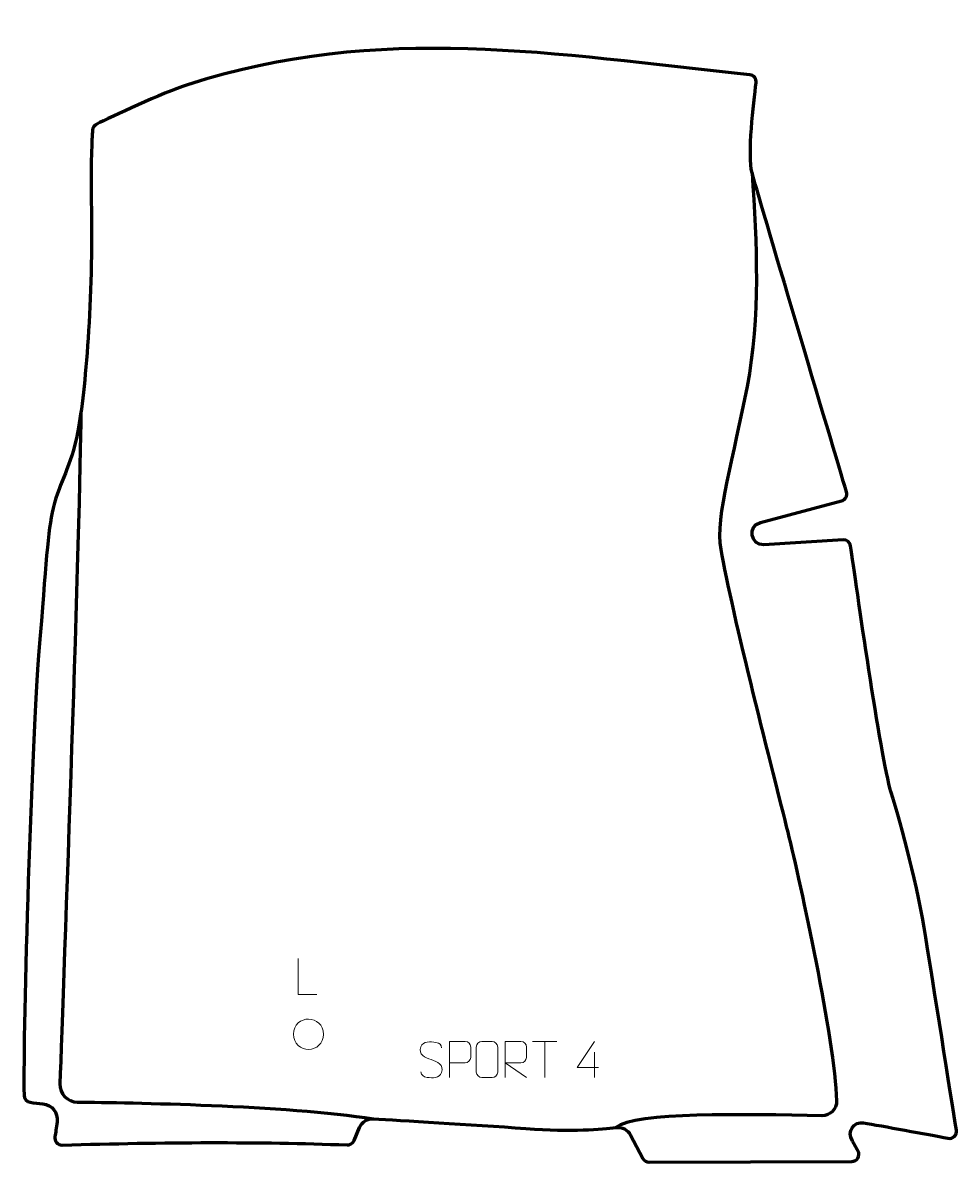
# Model space of a CAD drawing. Header units: millimetres. Extents: x -314 to 334, y -405 to 386.
import ezdxf

# ---------------------------------------------------------------- set-up
doc = ezdxf.new("R2010")
doc.units = ezdxf.units.MM
doc.header["$MEASUREMENT"] = 0
for name, color, linetype in [('layer 1', 7, 'Continuous'), ('layer 2', 7, 'Continuous'), ('layer 3', 7, 'Continuous')]:
    doc.layers.add(name, color=color, linetype=linetype)

msp = doc.modelspace()

# ---------------------------------------------------------------- linework, layer by layer
at = {"layer": 'layer 1', "color": 250, "lineweight": 9}
for points, knots in [([(-110.3252, -288.7192), (-110.3252, -288.7192), (-123.2743, -288.7192), (-123.2743, -288.7192), (-123.2743, -288.7192), (-123.2743, -288.7192), (-123.2743, -263.7656), (-123.2743, -263.7656)], [0, 0, 0, 0, 0.33333333, 0.33333333, 0.33333333, 0.33333333, 1, 1, 1, 1]), ([(-126.6308, -316.234), (-126.5601, -309.5936), (-121.2861, -305.7476), (-116.1308, -305.8446), (-116.1308, -305.8446), (-110.9755, -305.7476), (-105.7015, -309.811), (-105.6308, -316.4514), (-105.6308, -316.4514), (-106.001, -322.7807), (-110.4429, -326.8114), (-116.1308, -326.8408), (-116.1308, -326.8408), (-121.2861, -326.9378), (-126.5601, -322.8744), (-126.6308, -316.234)], [0, 0, 0, 0, 0.2, 0.2, 0.2, 0.2, 0.4, 0.4, 0.4, 0.4, 0.6, 0.6, 0.6, 0.6, 1, 1, 1, 1]), ([(-31.0125, -333.8993), (-35.2608, -332.4289), (-40.1689, -330.6331), (-38.1638, -325.1128), (-38.1638, -325.1128), (-36.6603, -320.9729), (-31.4467, -321.3614), (-27.8431, -321.9625), (-27.8431, -321.9625), (-24.9825, -322.4397), (-24.1178, -323.6529), (-23.8072, -325.737)], [0, 0, 0, 0, 0.25, 0.25, 0.25, 0.25, 0.5, 0.5, 0.5, 0.5, 1, 1, 1, 1]), ([(-18.3446, -346.3761), (-18.3446, -346.3761), (-18.3446, -321.4225), (-18.3446, -321.4225), (-18.3446, -321.4225), (-14.7496, -321.4225), (-11.1543, -321.4225), (-7.5589, -321.4225), (-7.5589, -321.4225), (-5.2337, -321.4604), (-3.6763, -322.9505), (-3.6805, -325.3166), (-3.6805, -325.3166), (-3.6809, -327.3523), (-3.6809, -330.4116), (-3.6805, -332.4476), (-3.6805, -332.4476), (-3.687, -334.323), (-5.4992, -336.2649), (-7.5088, -336.284), (-7.5088, -336.284), (-7.5088, -336.284), (-18.3446, -336.284), (-18.3446, -336.284)], [0, 0, 0, 0, 0.14285714, 0.14285714, 0.14285714, 0.14285714, 0.28571429, 0.28571429, 0.28571429, 0.28571429, 0.42857143, 0.42857143, 0.42857143, 0.42857143, 0.57142857, 0.57142857, 0.57142857, 0.57142857, 0.71428571, 0.71428571, 0.71428571, 0.71428571, 1, 1, 1, 1]), ([(4.1475, -321.4229), (6.4732, -321.4229), (8.7993, -321.4229), (11.1254, -321.4229), (11.1254, -321.4229), (13.072, -321.3873), (15.0634, -322.8789), (15.0901, -325.3165), (15.0901, -325.3165), (15.0897, -331.0634), (15.0897, -336.8107), (15.0901, -342.5584), (15.0901, -342.5584), (14.9503, -344.8818), (13.2731, -346.3614), (11.1254, -346.3722), (11.1254, -346.3722), (8.7935, -346.3718), (6.4616, -346.3718), (4.1301, -346.3722), (4.1301, -346.3722), (2.2051, -346.4776), (0.233, -344.5931), (0.2442, -342.5758), (0.2442, -342.5758), (0.2445, -336.8057), (0.2445, -331.036), (0.2442, -325.2667), (0.2442, -325.2667), (0.2484, -323.1286), (1.9951, -321.4094), (4.1475, -321.4229)], [0, 0, 0, 0, 0.11111111, 0.11111111, 0.11111111, 0.11111111, 0.22222222, 0.22222222, 0.22222222, 0.22222222, 0.33333333, 0.33333333, 0.33333333, 0.33333333, 0.44444444, 0.44444444, 0.44444444, 0.44444444, 0.55555556, 0.55555556, 0.55555556, 0.55555556, 0.66666667, 0.66666667, 0.66666667, 0.66666667, 0.77777778, 0.77777778, 0.77777778, 0.77777778, 1, 1, 1, 1]), ([(20.3351, -346.3761), (20.3351, -346.3761), (20.3351, -321.4226), (20.3351, -321.4226), (20.3351, -321.4226), (23.9299, -321.4226), (27.5254, -321.4226), (31.1206, -321.4226), (31.1206, -321.4226), (33.4459, -321.4603), (35.0032, -322.9503), (34.9991, -325.3167), (34.9991, -325.3167), (34.9987, -327.3522), (34.9987, -330.4116), (34.9991, -332.4476), (34.9991, -332.4476), (34.9926, -334.3231), (33.1803, -336.2649), (31.1708, -336.284), (31.1708, -336.284), (31.1708, -336.284), (20.3351, -336.284), (20.3351, -336.284), (20.3351, -336.284), (20.3351, -336.284), (34.9898, -346.3761), (34.9898, -346.3761)], [0, 0, 0, 0, 0.125, 0.125, 0.125, 0.125, 0.25, 0.25, 0.25, 0.25, 0.375, 0.375, 0.375, 0.375, 0.5, 0.5, 0.5, 0.5, 0.625, 0.625, 0.625, 0.625, 0.75, 0.75, 0.75, 0.75, 1, 1, 1, 1]), ([(85.0779, -339.4828), (85.0779, -339.4828), (70.2562, -339.4828), (70.2562, -339.4828), (70.2562, -339.4828), (70.2562, -339.4828), (82.1338, -321.4123), (82.1338, -321.4123)], [0, 0, 0, 0, 0.33333333, 0.33333333, 0.33333333, 0.33333333, 1, 1, 1, 1]), ([(-31.0125, -333.8994), (-26.9939, -335.5461), (-21.9644, -337.4344), (-23.7984, -342.7947), (-23.7984, -342.7947), (-25.2582, -347.0611), (-30.169, -346.8044), (-33.8951, -346.2497), (-33.8951, -346.2497), (-36.6451, -345.8399), (-37.866, -344.6264), (-38.244, -342.5142)], [0, 0, 0, 0, 0.25, 0.25, 0.25, 0.25, 0.5, 0.5, 0.5, 0.5, 1, 1, 1, 1])]:
    msp.add_open_spline(points, degree=3, knots=knots, dxfattribs=at)
for points in [[(39.1735, -321.4461), (39.1735, -321.4461), (56.1607, -321.4461), (56.1607, -321.4461)], [(47.6673, -346.3761), (47.6673, -346.3761), (47.6673, -321.4226), (47.6673, -321.4226)], [(82.1338, -328.7217), (82.1338, -328.7217), (82.1338, -346.3864), (82.1338, -346.3864)]]:
    msp.add_open_spline(points, degree=3, dxfattribs=at)
at = {"layer": 'layer 2', "color": 230, "lineweight": 200}
msp.add_open_spline([(-286.937, -393.2569), (-290.1252, -393.3507), (-292.5774, -390.4849), (-291.9955, -387.3594), (-291.9955, -387.3594), (-291.5103, -384.755), (-290.9755, -381.331), (-290.5293, -377.1171), (-290.5293, -377.1171), (-289.8311, -370.5211), (-293.8584, -365.3653), (-300.4736, -364.6486), (-300.4736, -364.6486), (-303.2686, -364.3459), (-306.5559, -363.9222), (-309.1049, -363.5795), (-309.1049, -363.5795), (-311.5511, -363.2509), (-313.3892, -361.1952), (-313.4337, -358.7356), (-313.4337, -358.7356), (-314.2639, -312.7991), (-308.0918, -109.9981), (-303.1228, -50.4857), (-303.1228, -50.4857), (-298.0474, 10.299), (-297.1434, 32.7794), (-293.2135, 48.6939), (-293.2135, 48.6939), (-288.1774, 69.0885), (-281.3664, 75.2286), (-276.1066, 102.1836), (-276.1066, 102.1836), (-270.8471, 129.1381), (-265.4095, 194.234), (-266.8074, 261.7255), (-266.8074, 261.7255), (-267.3417, 287.5059), (-266.3379, 304.6623), (-265.8543, 311.1252), (-265.8543, 311.1252), (-265.7213, 312.9018), (-264.6497, 314.4683), (-263.0392, 315.2407), (-263.0392, 315.2407), (-253.1469, 319.9868), (-217.2897, 336.9956), (-200.0151, 342.564), (-200.0151, 342.564), (-66.647, 385.554), (54.9954, 363.6538), (189.8812, 349.4692), (189.8812, 349.4692), (192.6742, 349.1753), (194.6769, 346.6497), (194.3144, 343.8739), (194.3144, 343.8739), (192.5472, 330.3367), (188.1908, 293.4885), (191.4178, 281.5011), (191.4178, 281.5011), (195.0381, 268.0519), (247.4923, 91.8347), (256.9757, 59.9854), (256.9757, 59.9854), (257.7777, 57.2923), (256.1879, 54.4729), (253.4633, 53.7522), (253.4633, 53.7522), (253.4633, 53.7522), (197.2872, 38.8931), (197.2872, 38.8931), (197.2872, 38.8931), (188.2015, 36.3336), (190.2803, 22.9493), (199.7168, 23.2509), (199.7168, 23.2509), (199.7168, 23.2509), (254.5546, 26.784), (254.5546, 26.784), (254.5546, 26.784), (257.1656, 26.952), (259.4647, 25.0869), (259.8279, 22.5045), (259.8279, 22.5045), (263.3786, -2.7389), (280.7248, -124.65), (287.7699, -147.9389), (287.7699, -147.9389), (295.6383, -173.9476), (306.2454, -212.9925), (311.9938, -249.1875), (311.9938, -249.1875), (316.8445, -279.7307), (329.3775, -358.8641), (333.1733, -382.8336), (333.1733, -382.8336), (333.7123, -386.2368), (330.7082, -389.1433), (327.3111, -388.5066), (327.3111, -388.5066), (313.1637, -385.8536), (281.35, -379.9156), (268.7544, -377.7966), (268.7544, -377.7966), (261.9857, -376.6576), (257.2853, -384.0499), (260.7763, -389.9403), (260.7763, -389.9403), (261.7027, -391.5033), (263.3461, -394.4634), (264.9144, -397.322), (264.9144, -397.322), (266.7329, -400.6364), (264.3309, -404.6833), (260.5411, -404.6952), (260.5411, -404.6952), (260.5411, -404.6952), (120.1086, -405.1351), (120.1086, -405.1351), (120.1086, -405.1351), (118.2405, -405.1409), (116.525, -404.1081), (115.6608, -402.4574), (115.6608, -402.4574), (115.6608, -402.4574), (107.2164, -386.3274), (107.2164, -386.3274), (107.2164, -386.3274), (105.2653, -382.6005), (101.1792, -380.4894), (97.0009, -381.0642), (97.0009, -381.0642), (87.2972, -382.3984), (67.0107, -384.0873), (34.5363, -381.7235), (34.5363, -381.7235), (-3.8359, -378.9302), (-52.9436, -376.041), (-70.9917, -375.0009), (-70.9917, -375.0009), (-75.2232, -374.7566), (-79.1473, -377.1978), (-80.7885, -381.0932), (-80.7885, -381.0932), (-80.7885, -381.0932), (-84.5809, -390.0938), (-84.5809, -390.0938), (-84.5809, -390.0938), (-85.3881, -392.0097), (-87.3009, -393.2232), (-89.3841, -393.1433), (-89.3841, -393.1433), (-150.0244, -390.8211), (-216.605, -391.1893), (-286.937, -393.2569)], degree=3, knots=[0, 0, 0, 0, 0.025, 0.025, 0.025, 0.025, 0.05, 0.05, 0.05, 0.05, 0.075, 0.075, 0.075, 0.075, 0.1, 0.1, 0.1, 0.1, 0.125, 0.125, 0.125, 0.125, 0.15, 0.15, 0.15, 0.15, 0.175, 0.175, 0.175, 0.175, 0.2, 0.2, 0.2, 0.2, 0.225, 0.225, 0.225, 0.225, 0.25, 0.25, 0.25, 0.25, 0.275, 0.275, 0.275, 0.275, 0.3, 0.3, 0.3, 0.3, 0.325, 0.325, 0.325, 0.325, 0.35, 0.35, 0.35, 0.35, 0.375, 0.375, 0.375, 0.375, 0.4, 0.4, 0.4, 0.4, 0.425, 0.425, 0.425, 0.425, 0.45, 0.45, 0.45, 0.45, 0.475, 0.475, 0.475, 0.475, 0.5, 0.5, 0.5, 0.5, 0.525, 0.525, 0.525, 0.525, 0.55, 0.55, 0.55, 0.55, 0.575, 0.575, 0.575, 0.575, 0.6, 0.6, 0.6, 0.6, 0.625, 0.625, 0.625, 0.625, 0.65, 0.65, 0.65, 0.65, 0.675, 0.675, 0.675, 0.675, 0.7, 0.7, 0.7, 0.7, 0.725, 0.725, 0.725, 0.725, 0.75, 0.75, 0.75, 0.75, 0.775, 0.775, 0.775, 0.775, 0.8, 0.8, 0.8, 0.8, 0.825, 0.825, 0.825, 0.825, 0.85, 0.85, 0.85, 0.85, 0.875, 0.875, 0.875, 0.875, 0.9, 0.9, 0.9, 0.9, 0.925, 0.925, 0.925, 0.925, 0.95, 0.95, 0.95, 0.95, 1, 1, 1, 1], dxfattribs=at)
at = {"layer": 'layer 3', "color": 142, "lineweight": 200}
for points, knots in [([(191.4178, 281.5013), (194.9231, 232.2681), (197.0799, 181.3082), (187.9993, 133.2373), (187.9993, 133.2373), (178.919, 85.1665), (165.7552, 43.0283), (169.6969, 20.133), (169.6969, 20.133), (177.2435, -23.6963), (206.3555, -136.5052), (216.1804, -176.1004), (216.1804, -176.1004), (225.1472, -212.2377), (248.5135, -319.2932), (250.1029, -362.5492), (250.1029, -362.5492), (250.3142, -368.2857), (245.6579, -373.0171), (239.9185, -372.9069), (239.9185, -372.9069), (186.4019, -371.8798), (109.9222, -370.3335), (97.001, -381.064)], [0, 0, 0, 0, 0.14285714, 0.14285714, 0.14285714, 0.14285714, 0.28571429, 0.28571429, 0.28571429, 0.28571429, 0.42857143, 0.42857143, 0.42857143, 0.42857143, 0.57142857, 0.57142857, 0.57142857, 0.57142857, 0.71428571, 0.71428571, 0.71428571, 0.71428571, 1, 1, 1, 1]), ([(-274.0403, 114.7027), (-274.198, 46.8077), (-286.0409, -282.1378), (-288.538, -350.7837), (-288.538, -350.7837), (-288.7879, -357.6502), (-283.3231, -363.3654), (-276.4522, -363.4255), (-276.4522, -363.4255), (-240.0972, -363.7438), (-133.3098, -365.4846), (-70.9916, -375.0007)], [0, 0, 0, 0, 0.25, 0.25, 0.25, 0.25, 0.5, 0.5, 0.5, 0.5, 1, 1, 1, 1])]:
    msp.add_open_spline(points, degree=3, knots=knots, dxfattribs=at)

doc.saveas('drawing.dxf')
